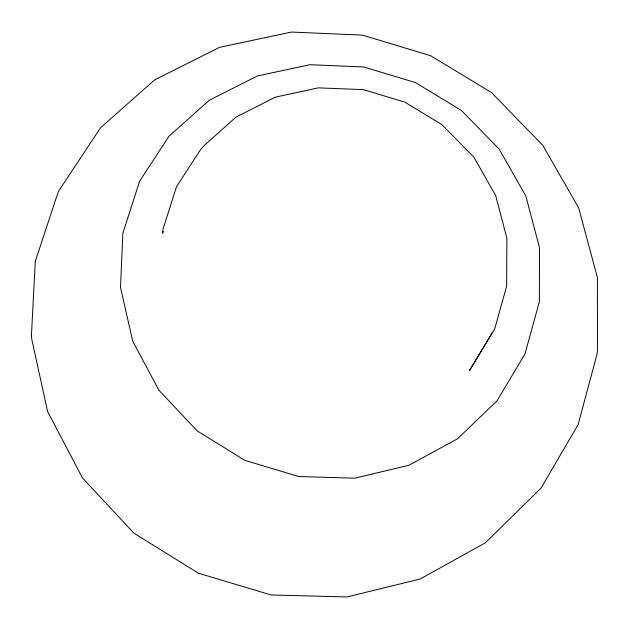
<?xml version="1.0" encoding="UTF-8"?>
<svg xmlns="http://www.w3.org/2000/svg" width="629" height="629" viewBox="0 0 629 629"><rect width="100%" height="100%" fill="white"/><g stroke="black" fill="none" stroke-linecap="round" stroke-linejoin="round"><path stroke-width="0.94" d="M163.21 231.441L162.628 233.28L162.99 229.208L176.49 186.766L200.627 149.513L203.143 146.526L235.891 117.159L275.18 97.196L318.376 87.856L363.405 89.633L404.895 102.165L441.928 124.628L473.896 157.187L495.683 195.548L506.864 238.116L506.636 286.242L494.653 329.061L469.454 370.646L491.839 333.362M209.221 100.31L169.004 136.202L139.599 181.246L122.891 233.107L120.509 287.461L132.727 341.185L158.885 390.192L197.136 430.865L244.917 460.373L298.736 476.523L354.764 478.174L408.921 465.271L457.55 438.783L497.122 400.712L524.979 353.899L539.367 301.692L539.533 247.74L525.765 195.839L499.08 149.01L461.466 110.5L415.344 82.556L363.774 66.973L309.893 64.708L257.3 75.999L209.386 100.223M35.287 261.342L31.45 335.108L31.733 339.047L47.607 411.5L82.399 477.828L133.851 533.117L198.347 573.184L271.178 594.987L346.956 596.945L420.117 579.042L485.368 542.819L540.995 488.143L578.137 424.583L597.063 354.041L597.55 349.803L597.393 277.436L578.601 207.774L542.733 145.268L491.477 92.526L430.606 55.706L362.501 35.114L291.431 32.055L221.872 46.845L219.159 47.521L154.718 79.836L100.609 127.663L60.612 188.118L58.269 191.806L35.287 261.342"/></g></svg>
